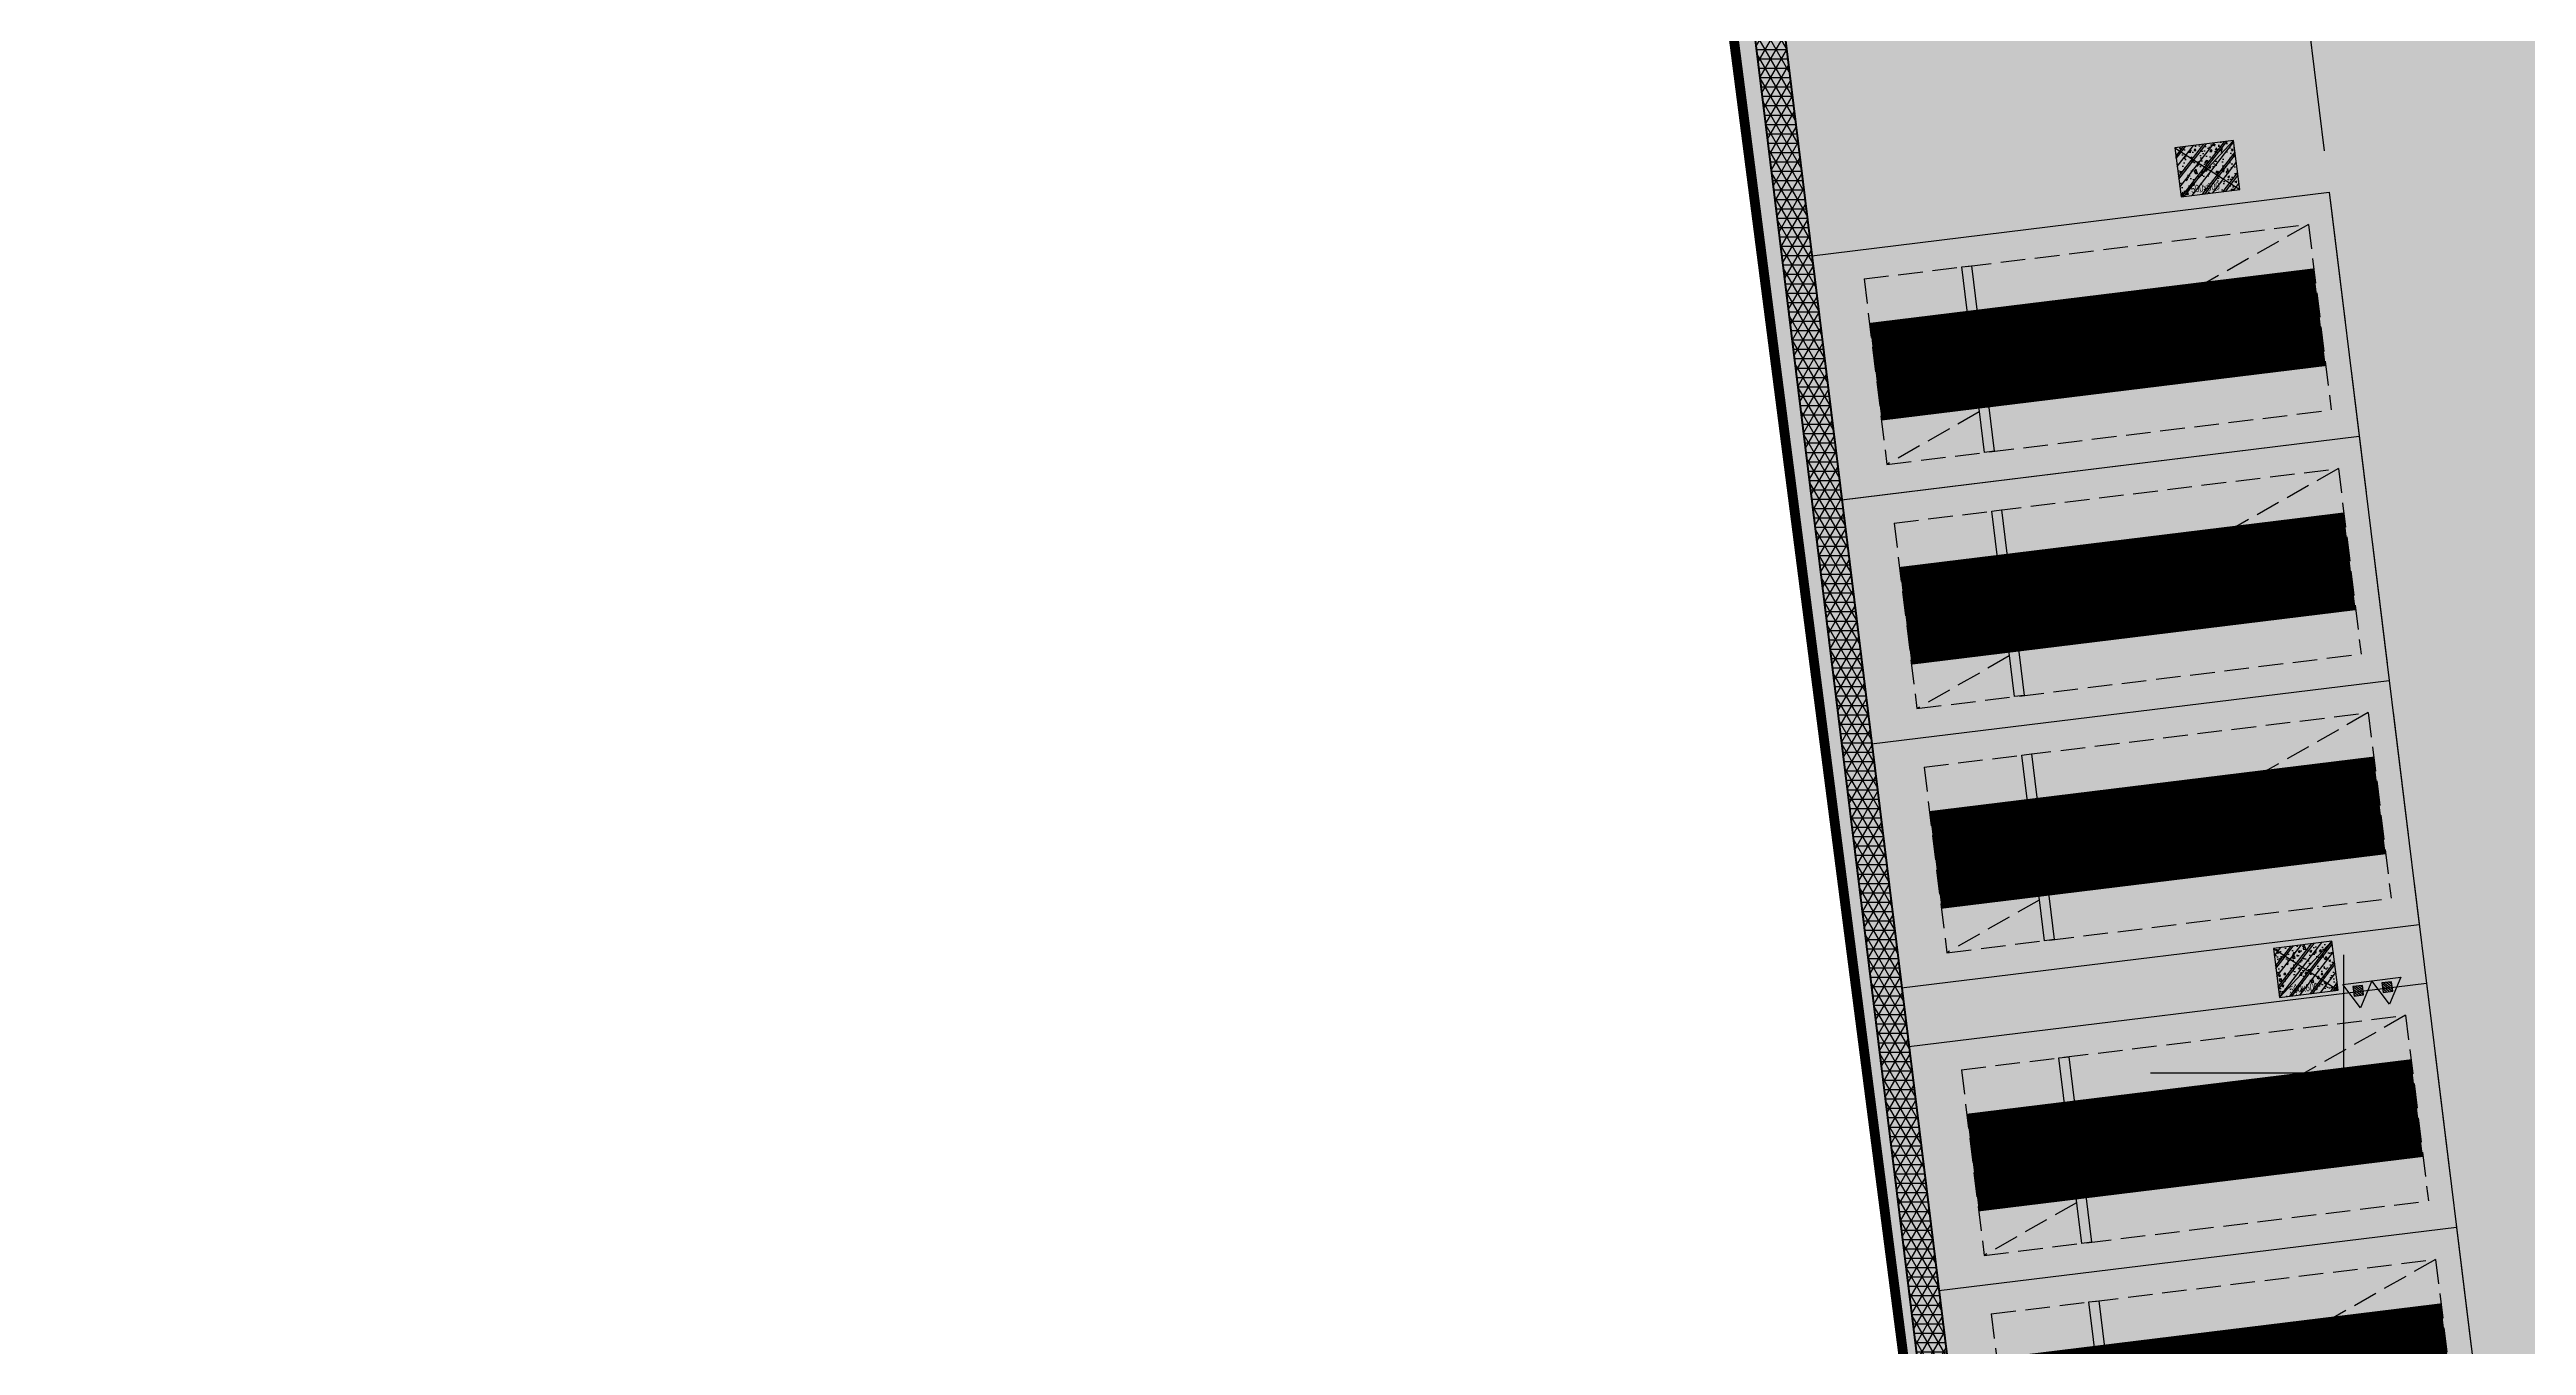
# Model space of a CAD drawing. Extents: x -1338203 to 1886333, y -530034 to 1031844.
# Drawn here: x 777378 to 802556, y 47098 to 60271 of the extents above; entities that cross this region are included whole.
import ezdxf
from ezdxf.enums import TextEntityAlignment as Align

# ---------------------------------------------------------------- set-up
doc = ezdxf.new("R2010")
doc.units = 0
doc.header["$LTSCALE"] = 1000
doc.header["$MEASUREMENT"] = 0
doc.linetypes.add('$2$DASH', pattern=[0.35, 0.25, -0.1])
doc.linetypes.add('A-001-平面B2$0$__DASH', pattern=[0.35, 0.25, -0.1])
for name, color, linetype in [('$0$DIM_SYMB', 3, 'Continuous'), ('p-a-regular', 5, 'Continuous'), ('S001南区墙柱$0$0S-CW-HATCH', 251, 'Continuous'), ('S001南区墙柱$0$0S-CW-HATCH-UP', 251, 'Continuous'), ('S001南区墙柱$0$0S-F-WALL-HATCH', 251, 'Continuous'), ('S001南区墙柱$0$0S-F-WALL-HATCH-UP', 251, 'Continuous'), ('S001南区墙柱$0$S001-墙柱B1_1$0$0S-CC-LINE', 52, 'Continuous'), ('S001南区墙柱$0$S001-墙柱B1_1$0$0S-CW-HATCH-UP', 251, 'Continuous'), ('负一层消火栓$0$负一层消火栓$0$0P-DIM-FH', 3, 'Continuous'), ('负一层消火栓$0$负一层消火栓$0$0P-EQUIP-FH', 7, 'Continuous')]:
    doc.layers.add(name, color=color, linetype=linetype)
doc.layers.add('AAD-A-PROOF', color=30, linetype='Continuous', plot=False)
doc.layers.add('S001南区墙柱$0$S001-墙柱B1_1$0$0S-A-TIPS', color=10, linetype='Continuous', plot=False)
doc.layers.add('p-a-regular-narrow', color=7, linetype='Continuous', true_color=0x9600ff)
doc.layers.add('p-a-wall', color=7, linetype='Continuous', lineweight=50)
doc.layers.add('p-h-walkable', color=7, linetype='Continuous', lineweight=70, true_color=0xf0f0f0)
doc.styles.add('S001南区墙柱$0$S001-墙柱B1_1$0$AAD-S', font='aad-s.shx', dxfattribs={"width": 0.7, "bigfont": 'aad-hztxt.shx'})

# ---------------------------------------------------------------- blocks, each defined once
blk = doc.blocks.new('负一层消火栓$0$负一层消火栓$0$$TwtSys$00000546')
h = blk.add_hatch()
h.set_pattern_fill('ANSI31', color=256, scale=200, style=0)
h.set_pattern_definition([(45, (-38543.802, -6670.83), (-17.67767, 17.67767), [])])
h.paths.add_polyline_path([(-65, 174), (65, 174), (65, 44), (-65, 44)])
for points in [[(0, 344), (-198, 0), (198, 0)], [(-65, 174), (65, 174), (65, 44), (-65, 44)]]:
    blk.add_lwpolyline(points, close=True)
blk = doc.blocks.new('负一层消火栓')
at = {"layer": '负一层消火栓$0$负一层消火栓$0$0P-DIM-FH'}
for p, q in [((34332, -255820, 1600), (34332, -257022, 1600)), ((34332, -257022, 1600), (32370, -257022, 1600))]:
    blk.add_line(p, q, dxfattribs=at)
at = {"layer": '负一层消火栓$0$负一层消火栓$0$0P-EQUIP-FH', "xscale": -0.75, "yscale": 0.75, "zscale": 0.75, "rotation": 187.3328381470578}
for p in [(34766, -256067, 1600), (34766, -256067, 1600), (34471, -256105, 1600), (34471, -256105, 1600)]:
    blk.add_blockref('负一层消火栓$0$负一层消火栓$0$$TwtSys$00000546', p, dxfattribs=at)
blk = doc.blocks.new('剖面位置')
at = {"layer": '$0$DIM_SYMB', "linetype": '$2$DASH', "ltscale": 5}
blk.add_lwpolyline([(29891, -167801), (29891, -222090), (30997, -222090), (42410, -315041)], dxfattribs=at)
blk.add_lwpolyline([(29891, -167801), (29891, -222090), (30997, -222090), (42410, -315041)], dxfattribs=at)
blk = doc.blocks.new('S001南区墙柱$0$AAD_BLOCK_20230215093950878')
at = {"layer": 'S001南区墙柱$0$0S-CW-HATCH'}
h = blk.add_hatch(color=256, dxfattribs=at)
h.dxf.hatch_style = 1
h.paths.add_polyline_path([(-300, -250), (300, -250), (300, 250), (-300, 250)])
at = {"layer": 'S001南区墙柱$0$0S-CW-HATCH-UP'}
h = blk.add_hatch(dxfattribs=at)
h.set_pattern_fill('钢筋混凝土', color=256, scale=30, pattern_type=2)
h.set_pattern_definition([(45, (-42203.53, -84001.15), (-106.06602, 106.06602), []), (50, (-42203.53, -84001.15), (215.17805, -18.82564), [22.5, -247.5]), (355, (-42203.53, -84001.15), (-41.6254, 225.65764), [18, -198]), (100.4514, (-42185.6, -84002.72), (173.5528, 206.83186), [19.12206, -210.34263]), (46.1842, (-42203.53, -83941.15), (320.1723, -49.6557), [33.75, -371.25]), (96.6356, (-42176.85, -83945.3), (280.3988, 292.2354), [28.6831, -315.5139]), (351.1842, (-42203.53, -83941.15), (280.3986, 292.2356), [27, -297]), (21, (-42173.53, -83956.15), (179.0721, -120.78567), [22.5, -247.5]), (326, (-42173.53, -83956.15), (72.9946, 217.545), [18, -198]), (71.4514, (-42158.6, -83966.21), (252.0668, 96.75915), [19.12206, -210.34263]), (37.5, (-42203.53, -84001.15), (3.647957, 99.868156), [1.5, -195.6, 1.5, -201, 1.5, -198.75]), (7.5, (-42203.53, -84001.15), (78.92086, 118.32351), [1.5, -114.6, 1.5, -191.1, 1.5, -75.75]), (327.5, (-42270.43, -84001.15), (160.14673, -6.76646), [1.5, -75, 1.5, -234, 1.5, -310.5]), (317.5, (-42300.43, -84001.15), (174.95585, 30.0315), [1.5, -97.5, 1.5, -155.4, 1.5, -220.5])])
h.paths.add_polyline_path([(-300, -250), (300, -250), (300, 250), (-300, 250)])
at = {"layer": 'S001南区墙柱$0$S001-墙柱B1_1$0$0S-CW-HATCH-UP', "transparency": 33554661}
h = blk.add_hatch(dxfattribs=at)
h.set_pattern_fill('钢筋混凝土', color=0, scale=30)
h.set_pattern_definition([(45, (48108.52, -15514.205), (-53.03301, 53.03301), []), (50, (48108.52, -15514.2), (215.17805, -18.82564), [22.5, -247.5]), (355, (48108.52, -15514.2), (-41.6254, 225.6576), [18, -198]), (100.4514, (48126.45, -15515.77), (173.5528, 206.8319), [19.1221, -210.3426]), (46.1842, (48108.52, -15454.2), (320.1723, -49.6557), [33.75, -371.25]), (96.6356, (48135.2, -15458.34), (280.3988, 292.2354), [28.683, -315.514]), (351.1842, (48108.52, -15454.2), (280.3986, 292.2356), [27, -297]), (21, (48138.52, -15469.2), (179.0721, -120.78567), [22.5, -247.5]), (326, (48138.52, -15469.2), (72.9946, 217.545), [18, -198]), (71.4514, (48153.44, -15479.27), (252.0668, 96.75915), [19.1221, -210.3426]), (37.5, (48108.52, -15514.205), (3.64796, 99.86816), [0, -195.6, 0, -201, 0, -198.75]), (7.5, (48108.52, -15514.2), (78.92086, 118.32351), [0, -114.6, 0, -191.1, 0, -75.75]), (327.5, (48041.62, -15514.205), (160.14673, -6.76646), [0, -75, 0, -234, 0, -310.5]), (317.5, (48011.62, -15514.2), (174.95585, 30.0315), [0, -97.5, 0, -155.4, 0, -220.5])])
h.paths.add_polyline_path([(-300, -250), (300, -250), (300, 250), (-300, 250)])
at = {"layer": 'S001南区墙柱$0$S001-墙柱B1_1$0$0S-A-TIPS'}
for p, q in [((-300, 250), (300, -250)), ((300, 250), (-300, -250))]:
    blk.add_line(p, q, dxfattribs=at)
at = {"layer": 'S001南区墙柱$0$S001-墙柱B1_1$0$0S-CC-LINE'}
blk.add_lwpolyline([(-300, -250), (300, -250), (300, 250), (-300, 250)], close=True, dxfattribs=at)
at = {"layer": 'S001南区墙柱$0$S001-墙柱B1_1$0$0S-A-TIPS', "style": 'S001南区墙柱$0$S001-墙柱B1_1$0$AAD-S', "width": 0.7}
blk.add_text('500x600', height=75, dxfattribs=at).set_placement((-45, -187), align=Align.MIDDLE_CENTER)

msp = doc.modelspace()

# ---------------------------------------------------------------- hatches: boundary and pattern name
at = {"layer": 'p-h-walkable', "ltscale": 0.002}
h = msp.add_hatch(color=256, dxfattribs=at)
h.dxf.hatch_style = 1
h.paths.add_polyline_path([(633826.6, 244460.7), (640276.6, 244575.6), (640576.6, 234544.8), (645576.7, 234544.6), (645576.7, 209278.9), (732355.9, 209029), (732355.1, 235229.9), (738506.7, 235229.9), (738506.6, 268838.9), (732734.3, 268838.9), (732734.3, 272898.9), (711963.1, 272898.9), (711963.1, 278984.7), (717256.7, 278984.7), (717256.7, 284049), (733571.6, 284135.6), (733996.6, 290449.1), (739216.6, 290449.1), (739766.6, 284299.1), (754626.6, 284299.1), (755296.6, 290449.1), (760516.6, 290449.1), (760816.6, 283049.1), (760816.3, 275879.2), (775122.6, 275879.2), (776006.6, 274138.9), (776006.6, 259429.1), (778716.6, 259429.1), (778716.6, 238849.1), (783416.6, 238849.1), (783416.6, 237229.1), (782066.6, 237229.1), (782066.6, 234429.1), (779546.6, 234429.1), (779546.6, 237129.1), (773916.6, 237129.1), (773916.6, 243229.1), (764306.6, 243225.6), (764306.6, 236639.1), (760766.6, 236639.1), (760766.6, 234429.1), (758246.6, 234429.1), (758246.6, 238649.1), (762116.6, 238649.1), (762116.6, 243225.6), (748656.6, 243225.6), (748756.3, 207529.1), (800106.6, 207528.9), (800206.7, 201639.7), (812908.2, 202239.1), (812576.6, 180449.3), (744206, 180449.3), (744206, 173439), (728556.7, 173439), (728556.6, 122289.1), (746356.6, 122289.1), (750916.6, 132325.6), (842896.6, 132325.6), (843211.6, 121345.6), (839116.6, 121345.6), (839116.6, 93449.1), (864906.6, 93449.1), (864906.6, 79694), (875856.6, 74929.1), (875856.6, 65749.1), (834560.6, 65749.1), (839142.9, 28436.3), (869465.5, 32160.2), (871163.4, 18334), (873704.3, 18646.1), (877328.9, 5540.2), (761876.2, -8638.5), (761133.2, 2082.3), (764950.9, 5291.5), (763253.1, 19116.3), (799242.7, 23536.1), (793807.6, 65749.1), (750756.6, 65749.1), (751556.6, 81645.6), (636016.6, 81645.6), (636016.6, 96345.6), (629416.6, 96345.6), (629416.6, 118203.2), (622306.6, 118203.2), (622286.6, 139083.2), (644406.6, 137003.2), (644406.6, 129968.2), (656656.6, 129968.2), (656406.6, 138083.2), (712156.6, 138083.2), (711856.6, 184449.1), (581811.6, 184349.1), (581826.6, 197199.1), (585876.6, 197449.1), (585976.6, 209279), (629226.6, 209578.9), (628926.8, 236145.4), (633826.6, 236145.6)])
at = {"layer": 'S001南区墙柱$0$0S-F-WALL-HATCH'}
h = msp.add_hatch(color=256, dxfattribs=at)
h.dxf.hatch_style = 1
h.paths.add_polyline_path([(793556.6, 66049.1), (794325.1, 66049.2), (799577.1, 23275), (763587.6, 18855.1), (765249, 5326.7), (764951.1, 5290.2), (763253.1, 19116.3), (799242.7, 23536.1), (794058.5, 65749.1), (793556.6, 65749.1)])
at = {"layer": 'S001南区墙柱$0$0S-F-WALL-HATCH-UP'}
h = msp.add_hatch(dxfattribs=at)
h.set_pattern_fill('NET3', color=256, scale=30)
h.set_pattern_definition([(0, (763253.08, -2212.075), (0, 95.25), []), (60, (763253.08, -2212.075), (-82.48892, 47.625), []), (120, (763253.08, -2212.075), (-82.48892, -47.625), [])])
h.paths.add_polyline_path([(793556.6, 66049.1), (794325.1, 66049.2), (799577.1, 23275), (763587.6, 18855.1), (765249, 5326.7), (764951.1, 5290.2), (763253.1, 19116.3), (799242.7, 23536.1), (794058.5, 65749.1), (793556.6, 65749.1)])

# ---------------------------------------------------------------- linework, layer by layer
for p, q in [((795290.6, 58175.5), (800551.1, 58821.3)), ((800551.1, 58821.3), (800855.8, 56339.9)), ((795290.6, 58175.5), (795595.2, 55694.1)), ((795595.2, 55694.1), (800855.8, 56339.9)), ((795595.4, 55694.1), (800855.9, 56339.9)), ((800855.9, 56339.9), (801160.5, 53858.5)), ((795595.4, 55694.1), (795900, 53212.7)), ((795900, 53212.7), (801160.5, 53858.5)), ((795900.1, 53212.8), (801160.6, 53858.5)), ((801160.6, 53858.5), (801465.2, 51377.2)), ((795900.1, 53212.8), (796204.7, 50731.4)), ((796204.7, 50731.4), (801465.2, 51377.2)), ((796279.1, 50136), (801539.6, 50781.8)), ((801539.6, 50781.8), (801844.2, 48300.4)), ((796279.1, 50136), (796583.7, 47654.6)), ((796583.7, 47654.6), (801844.2, 48300.4)), ((796583.7, 47654.6), (801844.2, 48300.4)), ((801844.2, 48300.4), (802148.9, 45819.1)), ((796583.7, 47654.6), (796888.4, 45173.3))]:
    msp.add_line(p, q)
at = {"linetype": 'A-001-平面B2$0$__DASH'}
for p, q in [((795823.5, 57938.6), (800339.6, 58493)), ((800339.6, 58493), (800571.1, 56607.2)), ((795823.5, 57938.6), (796055, 56052.8)), ((796055, 56052.8), (800571.1, 56607.2)), ((796128.2, 55457.3), (800644.3, 56011.7)), ((800644.3, 56011.7), (800875.8, 54125.8)), ((796128.2, 55457.3), (796359.7, 53571.4)), ((796359.7, 53571.4), (800875.8, 54125.8)), ((796432.9, 52975.9), (800949, 53530.3)), ((800949, 53530.3), (801180.5, 51644.5)), ((796432.9, 52975.9), (796664.4, 51090.1)), ((796664.4, 51090.1), (801180.5, 51644.5)), ((796811.9, 49899.2), (801328, 50453.6)), ((801328, 50453.6), (801559.6, 48567.7)), ((796811.9, 49899.2), (797043.5, 48013.3)), ((797043.5, 48013.3), (801559.6, 48567.7)), ((797116.6, 47417.8), (801632.7, 47972.2)), ((801632.7, 47972.2), (801864.2, 46086.4)), ((797116.6, 47417.8), (797348.1, 45532))]:
    msp.add_line(p, q, dxfattribs=at)
for points in [[(800339.6, 58493), (796055, 56052.8)], [(800644.3, 56011.7), (796359.7, 53571.4)], [(800949, 53530.3), (796664.4, 51090.1)], [(801328, 50453.6), (797043.5, 48013.3)], [(801632.7, 47972.2), (797348.1, 45532)]]:
    msp.add_lwpolyline(points, dxfattribs=at)
for points in [[(797047.5, 56174.6), (796816, 58060.5), (796915.3, 58072.7), (797146.8, 56186.8)], [(797352.2, 53693.3), (797120.7, 55579.1), (797220, 55591.3), (797451.5, 53705.5)], [(797657, 51211.9), (797425.5, 53097.8), (797524.7, 53110), (797756.2, 51224.1)], [(798036, 48135.2), (797804.5, 50021), (797903.8, 50033.2), (798135.3, 48147.4)], [(798340.6, 45653.8), (798109.1, 47539.7), (798208.4, 47551.8), (798439.9, 45666)]]:
    msp.add_lwpolyline(points, close=True)
at = {"layer": 'p-a-regular', "ltscale": 0.002, "const_width": 1000}
for points in [[(795939.2, 56995.7), (800455.3, 57550.1)], [(796548.7, 52033), (801064.8, 52587.4)], [(796927.7, 48956.3), (801443.8, 49510.7)]]:
    msp.add_lwpolyline(points, dxfattribs=at)
at = {"layer": 'p-a-regular-narrow', "ltscale": 0.002, "const_width": 1000}
for points in [[(796243.9, 54514.4), (800760, 55068.8)], [(797232.3, 46474.9), (801748.4, 47029.3)]]:
    msp.add_lwpolyline(points, dxfattribs=at)
at = {"layer": 'p-a-wall'}
msp.add_lwpolyline([(793556.6, 66049.1), (794325.1, 66049.2), (799577.1, 23275), (763587.6, 18855.1), (765249, 5326.7), (764951.1, 5290.2), (763253.1, 19116.3), (799242.7, 23536.1), (794058.5, 65749.1), (793556.6, 65749.1)], close=True, dxfattribs=at)
at = {"layer": 'p-h-walkable', "ltscale": 0.002, "const_width": 100}
msp.add_lwpolyline([(877328.9, 5540.2), (761876.2, -8638.5), (761133.2, 2082.3), (764950.9, 5291.5), (763253.1, 19116.3), (799242.7, 23536.1), (793807.6, 65749.1), (750756.6, 65749.1), (751556.6, 81645.6), (636016.6, 81645.6), (636016.6, 96345.6), (629416.6, 96345.6), (629416.6, 118203.2), (622306.6, 118203.2), (622286.6, 139083.2), (644406.6, 137003.2), (644406.6, 129968.2), (656656.6, 129968.2), (656406.6, 138083.2), (712156.6, 138083.2), (711856.6, 184449.1)], dxfattribs=at)

# ---------------------------------------------------------------- block references
at = {"ltscale": 0.002}
msp.add_blockref('负一层消火栓', (766365.4, 306889.1), dxfattribs=at)
at = {"rotation": 7.166417273599052}
for p in [(799312.5, 59060.1), (800313.2, 50921.4)]:
    msp.add_blockref('S001南区墙柱$0$AAD_BLOCK_20230215093950878', p, dxfattribs=at)
at = {"layer": 'AAD-A-PROOF'}
msp.add_blockref('剖面位置', (766365.4, 306889.1), dxfattribs=at)

doc.saveas('drawing.dxf')
